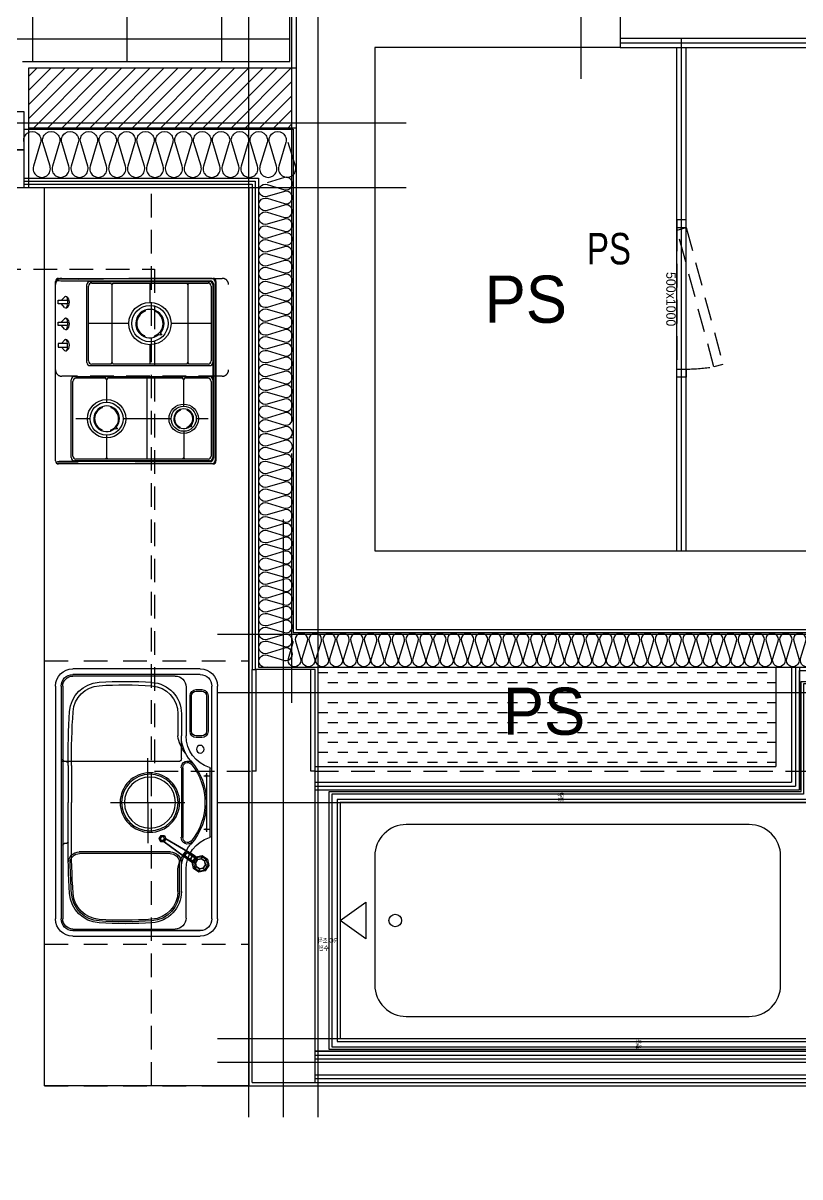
# Model space of a CAD drawing. Header units: millimetres. Extents: x -24416 to 92204, y -190080 to 23760.
# Drawn here: x 12343 to 14812, y -117171 to -113503 of the extents above; entities that cross this region are included whole.
import ezdxf
from ezdxf.enums import TextEntityAlignment as Align
from ezdxf.xclip import XClip

# ---------------------------------------------------------------- set-up
doc = ezdxf.new("R2010")
doc.units = ezdxf.units.MM
doc.header["$LTSCALE"] = 50
doc.header["$XCLIPFRAME"] = 0
for name, pattern in [('-HID', [2.5, 1.5, -1]), ('AUDIT_D_220706163347-0', [0]), ('CEN', [62, 60, -1, 0, -1]), ('HID', [2.3, 1.5, -0.8]), ('xr-101_102동-2F$0$HID', [2.3, 1.5, -0.8])]:
    doc.linetypes.add(name, pattern=pattern)
doc.layers.get('defpoints').update_dxf_attribs({"color": 139})
for name, color, linetype in [('A-SOL252', 252, 'Continuous'), ('A-STEEL', 4, 'Continuous'), ('A_HAT', 8, 'Continuous'), ('AA-XXXX-TEXT#LEV', 3, 'Continuous'), ('AA-XXXX-UBR', 4, 'Continuous'), ('CEN_CON', 1, 'CEN'), ('CEN_WALL', 12, 'CEN'), ('CONC', 2, 'Continuous'), ('dan1', 7, 'HID'), ('F-FUR-설치', 6, 'Continuous'), ('FIN', 6, 'Continuous'), ('FUR', 4, 'Continuous'), ('FUR_가전', 8, 'HID'), ('INS', 8, 'Continuous'), ('ROM', 7, 'AUDIT_D_220706163347-0'), ('WAL', 3, 'Continuous'), ('WAL_DRY', 7, 'Continuous'), ('WIN', 4, 'Continuous'), ('xr-101_102동-2F$0$AA-DWXM-DOOR(PS점검구)', 4, 'xr-101_102동-2F$0$HID'), ('바닥타일', 8, 'Continuous')]:
    doc.layers.add(name, color=color, linetype=linetype)
for name, color, linetype, plot in [('AA-XXXX-MC', 153, 'AUDIT_D_220706163347-0', False), ('Def-PrintX', 147, 'Continuous', False), ('Defpoint', 135, 'Continuous', False), ('MC', 135, 'Continuous', False), ('xr-101_102동-2F$0$DEFPOINT', 231, 'Continuous', False)]:
    doc.layers.add(name, color=color, linetype=linetype, plot=plot)
doc.styles.add('HAUD01', font='Dotum.ttf')
doc.styles.add('HAUD02', font='Dotum.ttf', dxfattribs={"width": 0.8})
doc.styles.add('xr-101_102동-2F$0$HAUD01', font='Dotum.ttf')

# ---------------------------------------------------------------- blocks, each defined once
blk = doc.blocks.new('A$C38A1636F')
at = {"layer": 'xr-101_102동-2F$0$AA-DWXM-DOOR(PS점검구)'}
for p, q in [((225, 0), (-225, 0)), ((-225, -30), (225, -30))]:
    blk.add_line(p, q, dxfattribs=at)
for points in [[(-250, 0), (-225, 0), (-225, -30), (-250, -30)], [(250, 0), (225, 0), (225, -30), (250, -30)], [(-209.7, -146.5), (-217.4, -117.5), (217.2, -1), (225, -30)]]:
    blk.add_lwpolyline(points, close=True, dxfattribs=at)
blk.add_arc((385.2, -21.3), 610.2, 180.8182, 189.0705, dxfattribs=at)
at = {"layer": 'xr-101_102동-2F$0$DEFPOINT', "style": 'xr-101_102동-2F$0$HAUD01'}
blk.add_text('500x1000', height=30, rotation=180, dxfattribs=at).set_placement((-2.5, 18.6), align=Align.MIDDLE_CENTER)
blk = doc.blocks.new('CO-102-28F', base_point=(243441.5, -43595.4))
at = {"layer": 'A-STEEL'}
for p, q in [((244221.5, -41965.4), (249381.5, -41965.4)), ((244221.5, -41995.4), (249411.5, -41995.4)), ((244401.5, -43595.4), (244401.5, -41995.4)), ((244431.5, -43595.4), (244431.5, -41995.4))]:
    blk.add_line(p, q, dxfattribs=at)
at = {"layer": 'CEN_CON'}
for p, q in [((244221.5, -41980.4), (249411.5, -41980.4)), ((244416.5, -43595.4), (244416.5, -41965.4))]:
    blk.add_line(p, q, dxfattribs=at)
at = {"layer": 'AA-XXXX-TEXT#LEV', "rotation": 89.99999999999999}
blk.add_blockref('A$C38A1636F', (244401.5, -42792.9), dxfattribs=at)
at = {"layer": 'Def-PrintX', "style": 'HAUD02', "width": 0.8}
blk.add_text('PS', height=100, dxfattribs=at).set_placement((244116.1, -42684.9))
blk = doc.blocks.new('WIN_이중창_1500')
at = {"layer": 'Defpoint'}
for p, q in [((-15, 240), (-15, 0)), ((1485, 240), (1485, 0))]:
    blk.add_line(p, q, dxfattribs=at)
at = {"layer": 'WIN'}
blk.add_line((735, -100), (735, 340), dxfattribs=at)
at = {"layer": 'WIN', "color": 8}
for p, q in [((1442, 240), (28, 240)), ((1397, 237), (755, 237)), ((715, 196), (73, 196)), ((1397, 202), (755, 202)), ((1430, 158), (40, 158)), ((715, 161), (73, 161)), ((1430, 120), (40, 120)), ((1397, 117), (755, 117)), ((715, 76), (73, 76)), ((1397, 82), (755, 82)), ((1430, 38), (40, 38)), ((715, 41), (73, 41)), ((1430, 0), (40, 0))]:
    blk.add_line(p, q, dxfattribs=at)
at = {"layer": 'WIN'}
for points in [[(40, 158), (28, 158), (28, 240), (0, 240), (0, 120), (40, 120), (40, 158)], [(755, 216.5), (755, 202), (715, 202), (715, 237), (755, 237), (755, 222.5)], [(1404, 222.5), (1404, 216.5), (748, 216.5), (748, 222.5), (1404, 222.5)], [(1397, 216.5), (1397, 202), (1437, 202), (1437, 237), (1397, 237), (1397, 222.5)], [(1430, 158), (1442, 158), (1442, 240), (1470, 240), (1470, 120), (1430, 120), (1430, 158)], [(73, 175.5), (73, 161), (33, 161), (33, 196), (73, 196), (73, 181.5)], [(715, 175.5), (715, 161), (755, 161), (755, 196), (715, 196), (715, 181.5)], [(722, 181.5), (722, 175.5), (66, 175.5), (66, 181.5), (722, 181.5)], [(40, 38), (28, 38), (28, 120), (0, 120), (0, 0), (40, 0), (40, 38)], [(755, 96.5), (755, 82), (715, 82), (715, 117), (755, 117), (755, 102.5)], [(1397, 96.5), (1397, 82), (1437, 82), (1437, 117), (1397, 117), (1397, 102.5)], [(1430, 38), (1442, 38), (1442, 120), (1470, 120), (1470, 0), (1430, 0), (1430, 38)], [(73, 55.5), (73, 41), (33, 41), (33, 76), (73, 76), (73, 61.5)], [(715, 55.5), (715, 41), (755, 41), (755, 76), (715, 76), (715, 61.5)], [(1404, 102.5), (1404, 96.5), (748, 96.5), (748, 102.5), (1404, 102.5)], [(722, 61.5), (722, 55.5), (66, 55.5), (66, 61.5), (722, 61.5)]]:
    blk.add_lwpolyline(points, dxfattribs=at)
blk = doc.blocks.new('insul1')
blk.add_lwpolyline([(0, 0.25, 1.344031), (0.35, 0.25), (0.2, 0.75, -1.344031), (0.55, 0.75), (0.4, 0.25)], format="xyb")
blk = doc.blocks.new('펜트하우스욕실')
at = {"layer": 'AA-XXXX-UBR', "color": 5}
blk.add_lwpolyline([(1145, -460), (1145, 2195), (325, 2195), (325, 695), (-25, 695), (-25, -1275), (1145, -1275), (1145, -1210)], dxfattribs=at)
at = {"layer": 'AA-XXXX-UBR'}
for points in [[(1137, -1267), (-17, -1267), (-17, 687), (333, 687), (333, 2187), (1137, 2187), (1137, -460)], [(1137, -1250), (0, -1250), (0, 670), (350, 670), (350, 2170), (1120, 2170), (1120, -460)], [(360, 660), (360, 2160), (1110, 2160), (1110, -460)]]:
    blk.add_lwpolyline(points, dxfattribs=at)
at = {"layer": 'Defpoint'}
blk.add_lwpolyline([(-60, 700), (-60, -1280), (1150, -1280), (1150, 2240), (320, 2240), (320, 700)], close=True, dxfattribs=at)
at = {"layer": 'Defpoint', "style": 'HAUD01', "width": 0.8}
for s, rotation, p in [('RC,조적', 90, (805.66603, 2166.84244)), ('수전', 90, (830.43507, 2196.5575)), ('경량', 180, (358.04311, 1467.08613))]:
    blk.add_text(s, height=15, rotation=rotation, dxfattribs=at).set_placement(p)
blk.add_text('경량', height=15, dxfattribs=at).set_placement((1111.95689, 1203.7914))
blk = doc.blocks.new('A$C8b7e2aca')
at = {"layer": 'FUR'}
for points in [[(1500, 750), (0, 750), (0, 0), (1500, 0)], [(1418.1, 317), (1418.1, 433), (1500, 375)]]:
    blk.add_lwpolyline(points, close=True, dxfattribs=at)
blk.add_lwpolyline([(1290, 680), (200, 680, 0.414214), (100, 580), (100, 170, 0.414214), (200, 70), (1290, 70, 0.414214), (1390, 170), (1390, 580, 0.414214)], format="xyb", close=True, dxfattribs=at)
blk.add_circle((1325, 375), 20, dxfattribs=at)
blk = doc.blocks.new('UBR 펜트하우스욕실 1500x2200')
at = {"layer": 'FUR'}
blk.add_lwpolyline([(1140, 2200), (390, 2200), (390, -1200), (1490, -1200), (1490, 700), (1140, 700)], close=True, dxfattribs=at)
at = {"rotation": 90}
blk.add_blockref('A$C8b7e2aca', (1140, 700), dxfattribs=at)
blk = doc.blocks.new('쿡탑')
at = {"layer": 'FUR'}
for p, q in [((460711, 189095.4), (460711, 189585.4)), ((460712, 189582.4), (460712, 189318.9)), ((460719, 189103.9), (460719, 189577.4)), ((460721, 189595.4), (461291, 189595.4)), ((460721, 189195.4), (460721, 189575.4)), ((460722, 189592.4), (461290, 189592.4)), ((460729, 189587.4), (461283, 189587.4)), ((460731, 189585.4), (461281, 189585.4)), ((460736, 189580.4), (460973.5, 189580.4)), ((460854.8, 189580.4), (460854.8, 189452.6)), ((460988.5, 189195.4), (460988.5, 189575.4)), ((461023.5, 189145.4), (461023.5, 189575.4)), ((461038.5, 189580.4), (461276, 189580.4)), ((461291, 189575.4), (461291, 189145.4)), ((461293, 189577.4), (461293, 189103.9)), ((461300, 189582.4), (461300, 189338.9)), ((461301, 189585.4), (461301, 189095.4)), ((460726, 189267.1), (460726, 189570.4)), ((460983.5, 189570.4), (460983.5, 189508.6)), ((461028.5, 189570.4), (461028.5, 189495.4)), ((461157.3, 189570.4), (461157.3, 189532.9)), ((461286, 189570.4), (461286, 189150.4)), ((460728, 189508.6), (460726, 189508.6)), ((460728, 189503.6), (460726, 189503.6)), ((460730.3, 189506.1), (460979.2, 189506.1)), ((460981.6, 189508.6), (460983.5, 189508.6)), ((460981.6, 189503.6), (460983.5, 189503.6)), ((460983.5, 189503.6), (460983.5, 189267.1)), ((461030.5, 189495.4), (461028.5, 189495.4)), ((461028.5, 189490.4), (461028.5, 189250.4)), ((461030.5, 189490.4), (461028.5, 189490.4)), ((461117.2, 189492.9), (461032.9, 189492.9)), ((461197.3, 189492.9), (461281.7, 189492.9)), ((461284.1, 189495.4), (461286, 189495.4)), ((461284.1, 189490.4), (461286, 189490.4)), ((461157.3, 189452.8), (461157.3, 189300.1)), ((460726, 189385.4), (460787.6, 189385.4)), ((460922, 189385.4), (460983.5, 189385.4)), ((461286, 189376.5), (461028.5, 189376.5)), ((460714, 189156.9), (460712, 189318.9)), ((460854.8, 189318.1), (460854.8, 189190.4)), ((461298, 189156.9), (461300, 189338.9)), ((460728, 189267.1), (460726, 189267.1)), ((460726, 189200.4), (460726, 189262.1)), ((460728, 189262.1), (460726, 189262.1)), ((460730.3, 189264.6), (460979.2, 189264.6)), ((460981.6, 189267.1), (460983.5, 189267.1)), ((460981.6, 189262.1), (460983.5, 189262.1)), ((460983.5, 189262.1), (460983.5, 189200.4)), ((461030.5, 189250.4), (461028.5, 189250.4)), ((461028.5, 189245.4), (461028.5, 189150.4)), ((461030.5, 189245.4), (461028.5, 189245.4)), ((461032.8, 189247.9), (461105, 189247.9)), ((461209.6, 189247.9), (461281.7, 189247.9)), ((461284.1, 189250.4), (461286, 189250.4)), ((461284.1, 189245.4), (461286, 189245.4)), ((460978.5, 189185.4), (460731, 189185.4)), ((460973.5, 189190.4), (460736, 189190.4)), ((461157.3, 189195.6), (461157.3, 189150.4)), ((460714, 189156.9), (460714, 189095.4)), ((461281, 189135.4), (461033.5, 189135.4)), ((461276, 189140.4), (461038.5, 189140.4)), ((461298, 189156.9), (461298, 189095.4)), ((460770.5, 189113.9), (460780.7, 189104.7)), ((460770.5, 189113.9), (460780.7, 189104.7)), ((460780.9, 189123.2), (460792.2, 189123.2)), ((460780.9, 189094.2), (460780.9, 189123.2)), ((460780.9, 189123.2), (460792.2, 189123.2)), ((460780.9, 189094.2), (460780.9, 189123.2)), ((460792.2, 189123.2), (460792.2, 189094.2)), ((460792.2, 189123.2), (460792.2, 189094.2)), ((460803.4, 189113.7), (460792.2, 189104.5)), ((460803.4, 189113.7), (460792.2, 189104.5)), ((460839.4, 189113.9), (460849.6, 189104.7)), ((460839.4, 189113.9), (460849.6, 189104.7)), ((460839.4, 189113.9), (460849.6, 189104.7)), ((460839.4, 189113.9), (460849.6, 189104.7)), ((460839.4, 189113.9), (460849.6, 189104.7)), ((460839.4, 189113.9), (460849.6, 189104.7)), ((460839.4, 189113.9), (460849.6, 189104.7)), ((460839.4, 189113.9), (460849.6, 189104.7)), ((460849.9, 189123.1), (460861.2, 189123.1)), ((460849.9, 189094.2), (460849.9, 189123.1)), ((460849.9, 189123.1), (460861.2, 189123.1)), ((460849.9, 189094.2), (460849.9, 189123.1)), ((460849.9, 189123.1), (460861.2, 189123.1)), ((460849.9, 189094.2), (460849.9, 189123.1)), ((460849.9, 189123.1), (460861.2, 189123.1)), ((460849.9, 189094.2), (460849.9, 189123.1)), ((460849.9, 189123.1), (460861.2, 189123.1)), ((460849.9, 189094.2), (460849.9, 189123.1)), ((460849.9, 189123.1), (460861.2, 189123.1)), ((460849.9, 189094.2), (460849.9, 189123.1)), ((460849.9, 189123.1), (460861.2, 189123.1)), ((460849.9, 189094.2), (460849.9, 189123.1)), ((460849.9, 189123.1), (460861.2, 189123.1)), ((460849.9, 189094.2), (460849.9, 189123.1)), ((460872.3, 189113.7), (460861.1, 189104.5)), ((460872.3, 189113.7), (460861.1, 189104.5)), ((460872.3, 189113.7), (460861.1, 189104.5)), ((460872.3, 189113.7), (460861.1, 189104.5)), ((460872.3, 189113.7), (460861.1, 189104.5)), ((460872.3, 189113.7), (460861.1, 189104.5)), ((460872.3, 189113.7), (460861.1, 189104.5)), ((460872.3, 189113.7), (460861.1, 189104.5)), ((460861.2, 189123.1), (460861.2, 189094.2)), ((460861.2, 189123.1), (460861.2, 189094.2)), ((460861.2, 189123.1), (460861.2, 189094.2)), ((460861.2, 189123.1), (460861.2, 189094.2)), ((460861.2, 189123.1), (460861.2, 189094.2)), ((460861.2, 189123.1), (460861.2, 189094.2)), ((460861.2, 189123.1), (460861.2, 189094.2)), ((460861.2, 189123.1), (460861.2, 189094.2)), ((460907.3, 189113.7), (460918.4, 189104.5)), ((460907.3, 189113.7), (460918.4, 189104.5)), ((460907.3, 189113.7), (460918.4, 189104.5)), ((460907.3, 189113.7), (460918.4, 189104.5)), ((460907.3, 189113.7), (460918.4, 189104.5)), ((460907.3, 189113.7), (460918.4, 189104.5)), ((460907.3, 189113.7), (460918.4, 189104.5)), ((460907.3, 189113.7), (460918.4, 189104.5)), ((460929.7, 189123.1), (460918.4, 189123.1)), ((460918.4, 189123.1), (460918.4, 189094.2)), ((460929.7, 189123.1), (460918.4, 189123.1)), ((460918.4, 189123.1), (460918.4, 189094.2)), ((460929.7, 189123.1), (460918.4, 189123.1)), ((460918.4, 189123.1), (460918.4, 189094.2)), ((460929.7, 189123.1), (460918.4, 189123.1)), ((460918.4, 189123.1), (460918.4, 189094.2)), ((460929.7, 189123.1), (460918.4, 189123.1)), ((460918.4, 189123.1), (460918.4, 189094.2)), ((460929.7, 189123.1), (460918.4, 189123.1)), ((460918.4, 189123.1), (460918.4, 189094.2)), ((460929.7, 189123.1), (460918.4, 189123.1)), ((460918.4, 189123.1), (460918.4, 189094.2)), ((460929.7, 189123.1), (460918.4, 189123.1)), ((460918.4, 189123.1), (460918.4, 189094.2)), ((460929.7, 189094.2), (460929.7, 189123.1)), ((460929.7, 189094.2), (460929.7, 189123.1)), ((460929.7, 189094.2), (460929.7, 189123.1)), ((460929.7, 189094.2), (460929.7, 189123.1)), ((460929.7, 189094.2), (460929.7, 189123.1)), ((460929.7, 189094.2), (460929.7, 189123.1)), ((460929.7, 189094.2), (460929.7, 189123.1)), ((460929.7, 189094.2), (460929.7, 189123.1)), ((460940.2, 189113.9), (460930, 189104.7)), ((460940.2, 189113.9), (460930, 189104.7)), ((460940.2, 189113.9), (460930, 189104.7)), ((460940.2, 189113.9), (460930, 189104.7)), ((460940.2, 189113.9), (460930, 189104.7)), ((460940.2, 189113.9), (460930, 189104.7)), ((460940.2, 189113.9), (460930, 189104.7)), ((460940.2, 189113.9), (460930, 189104.7)), ((461291, 189085.4), (460721, 189085.4)), ((460792.2, 189094.2), (460780.9, 189094.2)), ((460792.2, 189094.2), (460780.9, 189094.2)), ((460861.2, 189094.2), (460849.9, 189094.2)), ((460861.2, 189094.2), (460849.9, 189094.2)), ((460861.2, 189094.2), (460849.9, 189094.2)), ((460861.2, 189094.2), (460849.9, 189094.2)), ((460861.2, 189094.2), (460849.9, 189094.2)), ((460861.2, 189094.2), (460849.9, 189094.2)), ((460861.2, 189094.2), (460849.9, 189094.2)), ((460861.2, 189094.2), (460849.9, 189094.2)), ((460918.4, 189094.2), (460929.7, 189094.2)), ((460918.4, 189094.2), (460929.7, 189094.2)), ((460918.4, 189094.2), (460929.7, 189094.2)), ((460918.4, 189094.2), (460929.7, 189094.2)), ((460918.4, 189094.2), (460929.7, 189094.2)), ((460918.4, 189094.2), (460929.7, 189094.2)), ((460918.4, 189094.2), (460929.7, 189094.2)), ((460918.4, 189094.2), (460929.7, 189094.2))]:
    blk.add_line(p, q, dxfattribs=at)
for centre, radius in [((461157.3, 189492.9), 46.7), ((461157.3, 189492.9), 40), ((460854.8, 189385.4), 67.2), ((460854.8, 189385.4), 57.7), ((461157.3, 189247.9), 60.9), ((461157.3, 189247.9), 52.3)]:
    blk.add_circle(centre, radius, dxfattribs=at)
for centre, radius, start, end in [((460721, 189585.4), 10, 90, 180), ((460722, 189582.4), 10, 90, 180), ((460729, 189577.4), 10, 90, 180), ((460731, 189575.4), 10, 90, 180), ((460736, 189570.4), 10, 90, 180), ((460973.5, 189570.4), 10, 0, 90), ((460978.5, 189575.4), 10, 0, 90), ((461033.5, 189575.4), 10, 90, 180), ((461038.5, 189570.4), 10, 90, 180), ((461276, 189570.4), 10, 0, 90), ((461281, 189575.4), 10, 0, 90), ((461283, 189577.4), 10, 0, 90), ((461290, 189582.4), 10, 0, 90), ((461291, 189585.4), 10, 0, 90), ((460727.8, 189506.1), 2.51, 274.2415, 85.7585), ((460981.7, 189506.1), 2.51, 94.2415, 265.7585), ((461157.3, 189492.9), 31.4, 46.3378, 40.7194), ((461157.9, 189550.4), 55.6, 237.2301, 237.6615), ((461129, 189504.7), 1.53, 237.6615, 337.2181), ((461157.3, 189492.9), 29.2, 21.5687, 157.2181), ((461185.8, 189504.1), 1.53, 201.5687, 301.1252), ((461157.9, 189550.4), 55.6, 301.1252, 301.5566), ((461030.3, 189492.9), 2.51, 274.2415, 85.7585), ((461156.1, 189435.2), 55.6, 120.4999, 120.9395), ((461128.7, 189481.7), 1.53, 21.2578, 120.4999), ((461157.3, 189492.9), 29.2, 201.2578, 336.4054), ((461185.4, 189480.6), 1.53, 57.1633, 156.4054), ((461156.1, 189435.2), 55.6, 56.7238, 57.1633), ((461284.2, 189492.9), 2.51, 94.2415, 265.7585), ((460854.8, 189385.4), 45.2, 46.3378, 40.7194), ((460854.8, 189385.4), 42, 21.5687, 157.2181), ((460855.7, 189468.2), 80, 237.2301, 237.6615), ((460814, 189402.5), 2.21, 237.6615, 337.2181), ((460895.9, 189401.6), 2.21, 201.5687, 301.1252), ((460855.7, 189468.2), 80, 301.1252, 301.5566), ((460853.1, 189302.3), 80, 120.4999, 120.9395), ((460813.6, 189369.3), 2.21, 21.2578, 120.4999), ((460854.8, 189385.4), 42, 201.2578, 336.4054), ((460895.3, 189367.7), 2.21, 57.1633, 156.4054), ((460853.1, 189302.3), 80, 56.7238, 57.1633), ((461157.3, 189247.9), 41, 46.3378, 40.7194), ((461157.3, 189247.9), 38.1, 21.5687, 157.2181), ((460727.8, 189264.6), 2.51, 274.2415, 85.7585), ((460981.7, 189264.6), 2.51, 94.2415, 265.7585), ((461030.3, 189247.9), 2.51, 274.2415, 85.7585), ((461158.1, 189323), 72.6, 237.2301, 237.6615), ((461120.3, 189263.4), 2, 237.6615, 337.2181), ((461194.5, 189262.6), 2, 201.5687, 301.1252), ((461158.1, 189323), 72.6, 301.1252, 301.5566), ((461284.2, 189247.9), 2.51, 94.2415, 265.7585), ((461155.7, 189172.5), 72.6, 120.4999, 120.9395), ((461119.9, 189233.3), 2, 21.2578, 120.4999), ((461157.3, 189247.9), 38.1, 201.2578, 336.4054), ((461194, 189231.8), 2, 57.1633, 156.4054), ((461155.7, 189172.5), 72.6, 56.7238, 57.1633), ((460731, 189195.4), 10, 180, 270), ((460736, 189200.4), 10, 180, 270), ((460973.5, 189200.4), 10, 270, 0), ((460978.5, 189195.4), 10, 270, 0), ((461033.5, 189145.4), 10, 180, 270), ((461038.5, 189150.4), 10, 180, 270), ((461276, 189150.4), 10, 270, 0), ((461281, 189145.4), 10, 270, 0), ((460658.6, 189105.8), 60.4, 341.5721, 1.816), ((460773.8, 189117.6), 5, 148.5357, 228.0471), ((460773.8, 189117.6), 5, 148.5357, 228.0471), ((460776.4, 189115.1), 8.47, 57.3013, 148.1768), ((460776.4, 189115.1), 8.47, 57.3013, 148.1768), ((460787, 189109.6), 20.4, 31.2565, 148.5357), ((460787, 189109.6), 20.4, 31.2565, 148.5357), ((460796.9, 189113.5), 9.86, 34.7229, 117.6077), ((460796.9, 189113.5), 9.86, 34.7229, 117.6077), ((460800.2, 189117.6), 5, 309.4595, 31.2565), ((460800.2, 189117.6), 5, 309.4595, 31.2565), ((460842.8, 189117.6), 5, 148.5357, 228.0471), ((460842.8, 189117.6), 5, 148.5357, 228.0471), ((460842.8, 189117.6), 5, 148.5357, 228.0471), ((460842.8, 189117.6), 5, 148.5357, 228.0471), ((460842.8, 189117.6), 5, 148.5357, 228.0471), ((460842.8, 189117.6), 5, 148.5357, 228.0471), ((460842.8, 189117.6), 5, 148.5357, 228.0471), ((460842.8, 189117.6), 5, 148.5357, 228.0471), ((460845.3, 189115), 8.47, 57.3013, 148.1768), ((460845.3, 189115), 8.47, 57.3013, 148.1768), ((460845.3, 189115), 8.47, 57.3013, 148.1768), ((460845.3, 189115), 8.47, 57.3013, 148.1768), ((460845.3, 189115), 8.47, 57.3013, 148.1768), ((460845.3, 189115), 8.47, 57.3013, 148.1768), ((460845.3, 189115), 8.47, 57.3013, 148.1768), ((460845.3, 189115), 8.47, 57.3013, 148.1768), ((460855.9, 189109.5), 20.4, 31.2565, 148.5357), ((460855.9, 189109.5), 20.4, 31.2565, 148.5357), ((460855.9, 189109.5), 20.4, 31.2565, 148.5357), ((460855.9, 189109.5), 20.4, 31.2565, 148.5357), ((460855.9, 189109.5), 20.4, 31.2565, 148.5357), ((460855.9, 189109.5), 20.4, 31.2565, 148.5357), ((460855.9, 189109.5), 20.4, 31.2565, 148.5357), ((460855.9, 189109.5), 20.4, 31.2565, 148.5357), ((460865.8, 189113.4), 9.86, 34.7229, 117.6077), ((460865.8, 189113.4), 9.86, 34.7229, 117.6077), ((460865.8, 189113.4), 9.86, 34.7229, 117.6077), ((460865.8, 189113.4), 9.86, 34.7229, 117.6077), ((460865.8, 189113.4), 9.86, 34.7229, 117.6077), ((460865.8, 189113.4), 9.86, 34.7229, 117.6077), ((460865.8, 189113.4), 9.86, 34.7229, 117.6077), ((460865.8, 189113.4), 9.86, 34.7229, 117.6077), ((460869.1, 189117.5), 5, 309.4595, 31.2565), ((460869.1, 189117.5), 5, 309.4595, 31.2565), ((460869.1, 189117.5), 5, 309.4595, 31.2565), ((460869.1, 189117.5), 5, 309.4595, 31.2565), ((460869.1, 189117.5), 5, 309.4595, 31.2565), ((460869.1, 189117.5), 5, 309.4595, 31.2565), ((460869.1, 189117.5), 5, 309.4595, 31.2565), ((460869.1, 189117.5), 5, 309.4595, 31.2565), ((460910.5, 189117.5), 5, 148.7435, 230.5405), ((460910.5, 189117.5), 5, 148.7435, 230.5405), ((460910.5, 189117.5), 5, 148.7435, 230.5405), ((460910.5, 189117.5), 5, 148.7435, 230.5405), ((460910.5, 189117.5), 5, 148.7435, 230.5405), ((460910.5, 189117.5), 5, 148.7435, 230.5405), ((460910.5, 189117.5), 5, 148.7435, 230.5405), ((460910.5, 189117.5), 5, 148.7435, 230.5405), ((460913.8, 189113.4), 9.86, 62.3923, 145.2771), ((460913.8, 189113.4), 9.86, 62.3923, 145.2771), ((460913.8, 189113.4), 9.86, 62.3923, 145.2771), ((460913.8, 189113.4), 9.86, 62.3923, 145.2771), ((460913.8, 189113.4), 9.86, 62.3923, 145.2771), ((460913.8, 189113.4), 9.86, 62.3923, 145.2771), ((460913.8, 189113.4), 9.86, 62.3923, 145.2771), ((460913.8, 189113.4), 9.86, 62.3923, 145.2771), ((460923.6, 189109.5), 20.4, 31.4643, 148.7435), ((460923.6, 189109.5), 20.4, 31.4643, 148.7435), ((460923.6, 189109.5), 20.4, 31.4643, 148.7435), ((460923.6, 189109.5), 20.4, 31.4643, 148.7435), ((460923.6, 189109.5), 20.4, 31.4643, 148.7435), ((460923.6, 189109.5), 20.4, 31.4643, 148.7435), ((460923.6, 189109.5), 20.4, 31.4643, 148.7435), ((460923.6, 189109.5), 20.4, 31.4643, 148.7435), ((460934.2, 189115), 8.47, 31.8232, 122.6987), ((460934.2, 189115), 8.47, 31.8232, 122.6987), ((460934.2, 189115), 8.47, 31.8232, 122.6987), ((460934.2, 189115), 8.47, 31.8232, 122.6987), ((460934.2, 189115), 8.47, 31.8232, 122.6987), ((460934.2, 189115), 8.47, 31.8232, 122.6987), ((460934.2, 189115), 8.47, 31.8232, 122.6987), ((460934.2, 189115), 8.47, 31.8232, 122.6987), ((460936.8, 189117.6), 5, 311.9529, 31.4643), ((460936.8, 189117.6), 5, 311.9529, 31.4643), ((460936.8, 189117.6), 5, 311.9529, 31.4643), ((460936.8, 189117.6), 5, 311.9529, 31.4643), ((460936.8, 189117.6), 5, 311.9529, 31.4643), ((460936.8, 189117.6), 5, 311.9529, 31.4643), ((460936.8, 189117.6), 5, 311.9529, 31.4643), ((460936.8, 189117.6), 5, 311.9529, 31.4643), ((461353.4, 189105.8), 60.4, 178.184, 198.4279), ((460721, 189095.4), 10, 180, 270), ((460708.5, 189096.9), 5.72, 302.473, 344.4523), ((461291, 189095.4), 10, 270, 0), ((461303.5, 189096.9), 5.72, 195.5477, 237.527)]:
    blk.add_arc(centre, radius, start, end, dxfattribs=at)
at = {"layer": 'FUR', "extrusion": (0, 0, -1)}
for centre, major_axis in [((461180.8, 189516), (0, -2.7)), ((460888.6, 189418.7), (0, -3.88)), ((461187.9, 189278.1), (0, -3.52))]:
    blk.add_ellipse(centre, major_axis=major_axis, ratio=0.678938, start_param=1.412183, end_param=6.112097, dxfattribs=at)
blk = doc.blocks.new('K-sink')
at = {"layer": 'FUR'}
for p, q in [((-370, -105), (370, -105)), ((-370, -123), (370, -123)), ((-197.8, -143.4), (-208.1, -150.2)), ((-197.8, -143.4), (-208.1, -150.2)), ((-185.6, -145.9), (-197.8, -143.4)), ((-185.6, -145.9), (-197.8, -143.4)), ((-178.7, -156.2), (-185.6, -145.9)), ((-178.7, -156.2), (-185.6, -145.9)), ((-108.2, -128), (108.2, -128)), ((339.1, -135.1), (226.6, -135.1)), ((-425, -565), (-425, -160)), ((-407, -160), (-407, -565)), ((-407, -565), (-407, -160)), ((-208.1, -150.2), (-210.6, -162.4)), ((-208.1, -150.2), (-210.6, -162.4)), ((-210.6, -162.4), (-203.8, -172.8)), ((-210.6, -162.4), (-203.8, -172.8)), ((-203.8, -172.8), (-191.6, -175.3)), ((-203.8, -172.8), (-191.6, -175.3)), ((-191.6, -175.3), (-181.2, -168.4)), ((-191.6, -175.3), (-181.2, -168.4)), ((-181.2, -168.4), (-178.7, -156.2)), ((-181.2, -168.4), (-178.7, -156.2)), ((206.6, -155.1), (206.6, -172.4)), ((359.1, -172.4), (359.1, -155.1)), ((407, -160), (407, -565)), ((425, -160), (425, -565)), ((-367, -205), (-211.7, -205)), ((-282.3, -220), (-192, -220)), ((-282.3, -220), (-211.7, -220)), ((140, -220), (211.7, -220)), ((367, -205), (211.7, -205)), ((282.3, -220), (211.7, -220)), ((226.6, -192.4), (339.1, -192.4)), ((-402, -565), (-402, -240)), ((-157, -255), (-157, -544.5)), ((130, -230), (130, -602)), ((402, -240), (402, -565)), ((-129.7, -584.6), (-130.3, -592.4)), ((-118, -580), (0, -580)), ((118, -580), (0, -580)), ((129.7, -584.6), (130.3, -592.4)), ((135.3, -597), (-370, -597)), ((370, -602), (-370, -602)), ((370, -620), (-370, -620)), ((370, -597), (135.3, -597))]:
    blk.add_line(p, q, dxfattribs=at)
at = {"layer": 'FUR', "ltscale": 0.6}
for p, q in [((-217.1, -144.2), (-221.2, -164.5)), ((-199.9, -132.8), (-217.1, -144.2)), ((-179.6, -136.9), (-199.9, -132.8)), ((-168.1, -154.1), (-179.6, -136.9)), ((-221.2, -164.5), (-209.8, -181.7)), ((-209.8, -181.7), (-189.5, -185.9)), ((-191.6, -175.3), (-169.5, -208.6)), ((-189.5, -185.9), (-172.2, -174.4)), ((-172.2, -174.4), (-168.1, -154.1))]:
    blk.add_line(p, q, dxfattribs=at)
at = {"layer": 'FUR', "color": 199}
for p, q in [((-76.6, -140), (-93.4, -140)), ((87.5, -140), (-87.5, -140)), ((-85, -148.4), (-85, -131.6)), ((93.4, -140), (76.6, -140)), ((85, -148.4), (85, -131.6)), ((0, -445), (0, -208.5)), ((-282.3, -231), (-211.7, -231)), ((0, -326.8), (-129.1, -326.8)), ((0, -326.8), (140.9, -326.8))]:
    blk.add_line(p, q, dxfattribs=at)
at = {"layer": 'FUR', "color": 199, "ltscale": 0.5}
for p, q in [((339.1, -140.1), (226.6, -140.1)), ((211.6, -155.1), (211.6, -172.4)), ((354.1, -172.4), (354.1, -155.1)), ((-122.6, -189.3), (-120.6, -186.7)), ((110.6, -215), (-110.6, -215)), ((122.6, -189.3), (120.3, -186.5)), ((226.6, -187.4), (339.1, -187.4)), ((-282.3, -226), (-192, -226)), ((-162, -256), (-162, -543.5)), ((282.3, -231), (211.7, -231)), ((-118, -569), (0, -569)), ((118, -569), (0, -569))]:
    blk.add_line(p, q, dxfattribs=at)
at = {"layer": 'FUR', "ltscale": 0.5}
blk.add_line((110.6, -220), (-110.6, -220), dxfattribs=at)
at = {"layer": 'FUR', "color": 199}
for centre, radius in [((-195.2, -158.9), 21.9), ((-85, -140), 2.5), ((85, -140), 2.5), ((0, -320), 90), ((0, -320), 81)]:
    blk.add_circle(centre, radius, dxfattribs=at)
at = {"layer": 'FUR'}
for centre, radius in [((169.6, -160), 12.2), ((0, -320), 94.5)]:
    blk.add_circle(centre, radius, dxfattribs=at)
for centre, radius, start, end in [((-370, -160), 55, 90, 180), ((370, -160), 55, 0, 90), ((-370, -160), 37, 90, 180), ((-211.7, -100), 105, 270, 343.3193), ((0, -340), 200, 90, 131.4096), ((-108.2, -131), 3, 90, 163.3193), ((0, -340), 200, 48.5904, 90), ((108.2, -131), 3, 16.6807, 90), ((211.7, -100), 105, 196.6807, 270), ((226.6, -155.1), 20, 90, 180), ((339.1, -155.1), 20, 360, 90), ((370, -160), 37, 0, 90), ((226.6, -172.4), 20, 180, 270), ((339.1, -172.4), 20, 270, 0), ((-367, -240), 35, 90, 180), ((-282.3, -320), 100, 90, 176.1774), ((-211.7, -100), 120, 270, 311.4096), ((-192, -255), 35, 0, 90), ((140, -230), 10, 90.025, 180), ((211.7, -100), 120, 228.5904, 270), ((282.3, -320), 100, 3.8226, 90), ((367, -240), 35, 0, 90), ((914.2, -400), 1299.2, 176.1751, 183.5988), ((-915, -400), 1300, 356.4036, 3.8226), ((-282.6, -475.3), 100, 183.5964, 266.1102), ((282.6, -475.3), 100, 273.8898, 356.4036), ((-192, -544.5), 35, 268.6272, 0), ((-370, -565), 55, 180, 270), ((-370, -565), 37, 180, 270), ((-370, -565), 32, 180, 270), ((-140.2, 1619.9), 2200, 266.1102, 270.5776), ((-124.7, -585.1), 5, 90.4028, 175), ((140.2, 1619.9), 2200, 269.4224, 273.8898), ((140.2, 1619.9), 2200, 269.4224, 269.5972), ((124.7, -585.1), 5, 5, 89.5972), ((370, -565), 32, 270, 0), ((370, -565), 37, 270, 0), ((370, -565), 55, 270, 0), ((-135.3, -592), 5, 270, 355), ((138.7, -588.4), 8.66, 181.0559, 263.1777), ((135.3, -592), 5, 185, 270)]:
    blk.add_arc(centre, radius, start, end, dxfattribs=at)
at = {"layer": 'FUR', "color": 199, "ltscale": 0.5}
for centre, radius, start, end in [((0, -340), 195, 90, 128.1858), ((0, -340), 195, 51.926, 90), ((226.6, -155.1), 15, 90, 180), ((339.1, -155.1), 15, 0, 90), ((226.6, -172.4), 15, 180, 270), ((339.1, -172.4), 15, 270, 0), ((-112.1, -200.1), 15, 134.2485, 274.3944), ((112.1, -200.1), 15, 265.6056, 45.7515), ((222.9, -131.6), 100, 228.7744, 263.5192), ((-282.3, -320), 94, 90, 176.1774), ((-192, -256), 30, 0, 90), ((282.3, -320), 89, 3.8226, 90), ((915, -400), 1294, 176.1774, 183.5964), ((-915, -400), 1289, 356.4036, 3.8226), ((-282.6, -475.3), 94, 183.5964, 266.1102), ((282.6, -475.3), 89, 273.8898, 356.4036), ((-192, -543.5), 30, 268.6266, 0), ((-140.2, 1619.9), 2194, 266.1102, 268.6266), ((140.2, 1619.9), 2189, 269.4224, 273.8898)]:
    blk.add_arc(centre, radius, start, end, dxfattribs=at)
at = {"layer": 'FUR', "color": 199}
for centre, radius, start, end in [((-222.9, -131.6), 100, 276.4808, 311.2256), ((-282.3, -320), 89, 90, 176.1774), ((914.2, -400), 1288.2, 176.1751, 183.5988), ((-282.6, -475.3), 89, 183.5964, 266.1102), ((-140.2, 1619.9), 2189, 266.1102, 270.5776)]:
    blk.add_arc(centre, radius, start, end, dxfattribs=at)
at = {"layer": 'FUR', "ltscale": 0.5}
for centre, start, end in [((-112.1, -200.1), 134.2485, 274.3944), ((112.1, -200.1), 265.6056, 45.7515)]:
    blk.add_arc(centre, 20, start, end, dxfattribs=at)
at = {"layer": 'FUR', "ltscale": 0.6}
for points in [[(-221.2, -164.5), (-210.6, -162.4), (-208.1, -150.2), (-217.1, -144.2)], [(-217.1, -144.2), (-199.9, -132.8), (-197.8, -143.4), (-208.1, -150.2)], [(-199.9, -132.8), (-197.8, -143.4), (-185.6, -145.9), (-179.6, -136.9)], [(-179.6, -136.9), (-185.6, -145.9), (-178.7, -156.2), (-168.1, -154.1)], [(-209.8, -181.7), (-203.8, -172.8), (-210.6, -162.4), (-221.2, -164.5)], [(-209.8, -181.7), (-189.5, -185.9), (-191.6, -175.3), (-203.8, -172.8)], [(-184, -194.2), (-189.5, -185.9), (-191.6, -175.3), (-184, -194.2)], [(-191.6, -175.3), (-169.5, -208.6), (-191.6, -175.3)], [(-172.2, -174.4), (-168.1, -154.1), (-178.7, -156.2), (-181.2, -168.4)], [(-172.2, -174.4), (-166.7, -182.8), (-166.7, -182.8), (-181.2, -168.4)], [(-159.1, -201.7), (-181.2, -168.4), (-181.2, -168.4), (-159.1, -201.7)], [(-124.5, -274.7), (-124.5, -274.7), (-184, -194.2)], [(-115.8, -269), (-115.3, -268.8), (-124.9, -275.1), (-124.5, -274.7)], [(-115.1, -273.3), (-115.8, -269), (-124.5, -274.7), (-120.8, -277.1)], [(-124.2, -286.5), (-120.4, -284), (-114.2, -287.1), (-113.9, -291.7)], [(-104.4, -285.4), (-113.9, -291.7), (-114.2, -287.1), (-108.5, -283.3)], [(-105.1, -273.9), (-108.9, -276.4), (-108.5, -283.3), (-104.4, -285.4)]]:
    blk.add_3dface(points, dxfattribs=at)
at = {"layer": 'FUR', "invisible_edges": 10}
blk.add_3dface([(-208.1, -150.2), (-197.8, -143.4), (-181.2, -168.4), (-191.6, -175.3)], dxfattribs=at)
at = {"layer": 'FUR', "ltscale": 0.6, "invisible_edges": 8}
for points in [[(-197.8, -143.4), (-185.6, -145.9), (-178.7, -156.2), (-181.2, -168.4)], [(-191.6, -175.3), (-203.8, -172.8), (-210.6, -162.4), (-208.1, -150.2)], [(-124.9, -275.1), (-124.5, -274.7), (-124.5, -274.7), (-120.8, -277.1)], [(-120.8, -277.1), (-120.4, -284), (-124.2, -286.5), (-124.9, -275.1)], [(-120.4, -284), (-120.8, -277.1), (-115.1, -273.3), (-108.9, -276.4)], [(-108.9, -276.4), (-108.5, -283.3), (-114.2, -287.1), (-120.4, -284)], [(-108.9, -276.4), (-105.1, -273.9), (-115.3, -268.8), (-115.8, -269)], [(-115.8, -269), (-115.8, -269), (-115.1, -273.3), (-108.9, -276.4)]]:
    blk.add_3dface(points, dxfattribs=at)
at = {"layer": 'FUR'}
for points in [[(-189.5, -185.9), (-191.6, -175.3), (-181.2, -168.4), (-172.2, -174.4)], [(-166.7, -182.8), (-181.2, -168.4), (-191.6, -175.3), (-184, -194.2)], [(-181.2, -168.4), (-191.6, -175.3), (-169.5, -208.6), (-159.1, -201.7)], [(-169.5, -208.6), (-159.1, -201.7), (-181.2, -168.4), (-191.6, -175.3)], [(-172.2, -174.4), (-166.7, -182.8), (-184, -194.2), (-189.5, -185.9)], [(-184, -194.2), (-166.7, -182.8), (-115.8, -269), (-124.5, -274.7)], [(-115.8, -269), (-166.7, -182.8), (-184, -194.2), (-124.5, -274.7)], [(-115.8, -269), (-115.8, -269), (-166.7, -182.8)]]:
    blk.add_3dface(points, dxfattribs=at)
blk = doc.blocks.new('싱크')
at = {"layer": 'defpoints'}
for p, q in [((-18.3, 0), (-18.3, 1350)), ((631.7, 0), (631.7, 1350))]:
    blk.add_line(p, q, dxfattribs=at)
at = {"layer": 'defpoints', "linetype": '-HID'}
for p, q in [((631.7, 1350), (-18.3, 1350)), ((631.7, 450), (-18.3, 450)), ((631.7, 0), (-18.3, 0))]:
    blk.add_line(p, q, dxfattribs=at)
at = {"layer": 'FUR_가전', "rotation": 90}
blk.add_blockref('K-sink', (-23.3, 900), dxfattribs=at)
blk = doc.blocks.new('U-121A(기본)', base_point=(-97042.6, -98978.4))
at = {"layer": 'A-SOL252'}
h = blk.add_hatch(dxfattribs=at)
h.set_pattern_fill('DASH', color=256, scale=10, style=0)
h.set_pattern_definition([(0, (-432903.595, 49754.96), (31.75, 31.75), [31.75, -31.75])])
h.paths.add_polyline_path([(-115472.6, -92423.4), (-116927.6, -92423.4), (-116927.6, -92738.4), (-115472.6, -92738.4)])
at = {"layer": 'A_HAT'}
h = blk.add_hatch(dxfattribs=at)
h.set_pattern_fill('ANSI31', color=256, scale=10, style=0)
h.set_pattern_definition([(45, (-332026.308, -137553.743), (-22.4506403, 22.4506403), [])])
h.paths.add_polyline_path([(-117847.6, -90518.4), (-117847.6, -90708.4), (-117012.6, -90708.4), (-117012.6, -90518.4)])
at = {"layer": '바닥타일'}
h = blk.add_hatch(dxfattribs=at)
h.set_pattern_fill('_USER', color=256, scale=300, double=1, pattern_type=0)
h.set_pattern_definition([(0, (-332026.3, -137553.74), (0, 300), []), (90, (-332026.3, -137553.74), (-300, 2e-14), [])])
h.paths.add_polyline_path([(-117017.6, -90498.4), (-121157.6, -90498.4), (-121157.6, -90048.4), (-120517.6, -90048.4), (-120517.6, -89143.4), (-117017.6, -89143.4)])
at = {"layer": 'CEN_CON'}
for p, q in [((-117012.6, -88643.4), (-117012.6, -92536.3)), ((-116092.6, -88643.4), (-116092.6, -90553.4)), ((-117037.6, -93853.4), (-117037.6, -91953.4)), ((-117247.6, -92318.4), (-113222.6, -92318.4))]:
    blk.add_line(p, q, dxfattribs=at)
at = {"layer": 'CEN_WALL'}
for p, q in [((-125707.6, -90693.4), (-116647.6, -90693.4)), ((-117247.6, -93678.4), (-113367.6, -93678.4))]:
    blk.add_line(p, q, dxfattribs=at)
at = {"layer": 'CONC'}
for p, q in [((-115967.6, -88943.4), (-115967.6, -90453.4)), ((-116997.6, -90203.4), (-116997.6, -92303.4)), ((-115967.6, -90453.4), (-116747.6, -90453.4)), ((-116747.6, -90453.4), (-116747.6, -92053.4)), ((-116747.6, -92053.4), (-108257.6, -92053.4)), ((-116997.6, -92303.4), (-111184.6, -92303.4)), ((-117124.6, -92753.4), (-117124.6, -92430.9)), ((-116950.6, -92430.9), (-117124.6, -92430.9)), ((-116950.6, -92753.4), (-116950.6, -92430.9)), ((-117137.6, -93743.4), (-117137.6, -92753.4)), ((-117124.6, -92753.4), (-117137.6, -92753.4)), ((-116937.6, -92753.4), (-116950.6, -92753.4)), ((-116937.6, -93743.4), (-116937.6, -92753.4)), ((-117137.6, -93743.4), (-116937.6, -93743.4))]:
    blk.add_line(p, q, dxfattribs=at)
at = {"layer": 'dan1'}
for points in [[(-116937.6, -97013.4), (-120707.6, -97013.4), (-120707.6, -91158.4), (-117447.6, -91158.4), (-117447.6, -92753.4), (-117137.6, -92753.4)], [(-116937.6, -92753.4), (-111197.6, -92753.4)]]:
    blk.add_lwpolyline(points, dxfattribs=at)
at = {"layer": 'FIN'}
for p, q in [((-117017.6, -90498.4), (-117017.6, -89143.4)), ((-117867.6, -90498.4), (-117017.6, -90498.4))]:
    blk.add_line(p, q, dxfattribs=at)
at = {"layer": 'FUR', "linetype": 'HID'}
blk.add_line((-117457.6, -93753.4), (-117457.6, -90898.4), dxfattribs=at)
at = {"layer": 'FUR'}
blk.add_lwpolyline([(-117147.6, -93753.4), (-117797.6, -93753.4), (-117797.6, -90898.4), (-117147.6, -90898.4)], close=True, dxfattribs=at)
at = {"layer": 'FUR_가전'}
for p, q in [((-117762.6, -91478.4), (-117762.6, -91207.3)), ((-117742.6, -91187.3), (-117232.6, -91187.2)), ((-117232.6, -91498.3), (-117742.6, -91498.4))]:
    blk.add_line(p, q, dxfattribs=at)
for centre, start, end in [((-117742.6, -91207.3), 90.0006, 180.0006), ((-117232.6, -91207.2), 0.0006, 90.0006), ((-117742.6, -91478.4), 180.0006, 270.0006), ((-117232.6, -91478.3), 270.0006, 0.0006)]:
    blk.add_arc(centre, 20, start, end, dxfattribs=at)
at = {"layer": 'INS'}
for p, q in [((-117862.6, -90713.4), (-117007.6, -90713.4)), ((-117007.6, -90713.4), (-117007.6, -92313.4)), ((-117862.6, -90868.4), (-117117.6, -90868.4)), ((-117117.6, -90868.4), (-117117.6, -92423.4)), ((-117007.6, -92313.4), (-115137.6, -92313.4)), ((-117007.6, -92313.4), (-111197.6, -92313.4)), ((-117137.6, -92753.4), (-117137.6, -92430.9)), ((-117137.6, -92430.9), (-117124.6, -92430.9)), ((-117117.6, -92423.4), (-111197.6, -92423.4)), ((-116937.6, -92430.9), (-116950.6, -92430.9)), ((-116937.6, -92753.4), (-116937.6, -92430.9))]:
    blk.add_line(p, q, dxfattribs=at)
at = {"layer": 'MC'}
for p, q in [((-117147.6, -93853.4), (-117147.6, -88643.4)), ((-125707.6, -90898.4), (-116647.6, -90898.4)), ((-116927.6, -93853.4), (-116927.6, -91953.4)), ((-117247.6, -92503.4), (-113222.6, -92503.4)), ((-117247.6, -92853.4), (-115312.6, -92853.4)), ((-117247.6, -93603.4), (-113367.6, -93603.4)), ((-117247.6, -93753.4), (-111072.6, -93753.4))]:
    blk.add_line(p, q, dxfattribs=at)
at = {"layer": 'WAL'}
for p, q in [((-117847.6, -90518.4), (-116997.6, -90518.4)), ((-117847.6, -90708.4), (-117847.6, -90518.4)), ((-117847.6, -90708.4), (-116997.6, -90708.4))]:
    blk.add_line(p, q, dxfattribs=at)
at = {"layer": 'WAL_DRY'}
for p, q in [((-117862.6, -90878.4), (-117127.6, -90878.4)), ((-117127.6, -90878.4), (-117127.6, -92430.9)), ((-117862.6, -90888.4), (-117137.6, -90888.4)), ((-117137.6, -90888.4), (-117137.6, -92430.9)), ((-115472.6, -92423.4), (-115472.6, -92738.4)), ((-115472.6, -92423.4), (-115397.6, -92423.4)), ((-115422.6, -92423.4), (-115422.6, -92788.4)), ((-115410.1, -92423.4), (-115410.1, -92800.9)), ((-115397.6, -92423.4), (-115397.6, -92813.4)), ((-116937.6, -92738.4), (-115472.6, -92738.4)), ((-116937.6, -92788.4), (-115422.6, -92788.4)), ((-116937.6, -92800.9), (-115410.1, -92800.9)), ((-116937.6, -92813.4), (-115397.6, -92813.4)), ((-116937.6, -93643.4), (-114237.6, -93643.4)), ((-116937.6, -93655.9), (-114237.6, -93655.9)), ((-116937.6, -93668.4), (-114237.6, -93668.4)), ((-116937.6, -93718.4), (-114237.6, -93718.4)), ((-116937.6, -93730.9), (-114237.6, -93730.9)), ((-116937.6, -93743.4), (-114237.6, -93743.4))]:
    blk.add_line(p, q, dxfattribs=at)
at = {"layer": 'AA-XXXX-UBR', "xscale": -1, "rotation": 90}
blk.add_blockref('펜트하우스욕실', (-114697.6, -92493.4), dxfattribs=at)
at = {"layer": 'F-FUR-설치', "rotation": 270}
blk.add_blockref('쿡탑', (-306848, 369523.8), dxfattribs=at)
at = {"layer": 'FUR', "xscale": -1}
blk.add_blockref('싱크', (-117165.9, -93753.4), dxfattribs=at)
at = {"layer": 'FUR', "rotation": 90}
blk.add_blockref('UBR 펜트하우스욕실 1500x2200', (-114657.6, -93993.4), dxfattribs=at)
at = {"layer": 'INS', "row_count": 1, "row_spacing": 0}
for p, xscale, yscale, zscale, rotation, column_count, column_spacing in [((-117862.6, -90718.4), -150, 150, 150, 180, 14, -60), ((-117117.6, -92423.4), -110.0000000000001, 110.0000000000001, 110.0000000000001, 270, 35, -44.00000000000001), ((-111197.6, -92313.4), 110, 110, 110, 180, 132, 44)]:
    blk.add_blockref('insul1', p, dxfattribs=dict(at, xscale=xscale, yscale=yscale, zscale=zscale, rotation=rotation, column_count=column_count, column_spacing=column_spacing))
at = {"layer": 'WIN', "xscale": -1, "rotation": 180}
blk.add_blockref('WIN_이중창_1500', (-119332.6, -90658.4), dxfattribs=at)

msp = doc.modelspace()

# ---------------------------------------------------------------- linework, layer by layer
at = {"layer": 'AA-XXXX-MC'}
msp.add_line((13280.6, -115080.9), (13280.6, -109030.9), dxfattribs=at)

# ---------------------------------------------------------------- block references
ref = msp.add_blockref('CO-102-28F', (13460.6, -115180.9))
XClip(ref).set_block_clipping_path([(234481.4609298486, -50820.4314148595), (264347.0232776302, -37445.4314148611)])
msp.add_blockref('U-121A(기본)', (33165.6, -122105.9))

# ---------------------------------------------------------------- texts
at = {"layer": 'ROM', "color": 3, "style": 'HAUD01'}
for p in [(13940.6, -114380.9), (13998.5, -115690.6)]:
    msp.add_text('PS', height=150, dxfattribs=at).set_placement(p, align=Align.MIDDLE)

doc.saveas('drawing.dxf')
